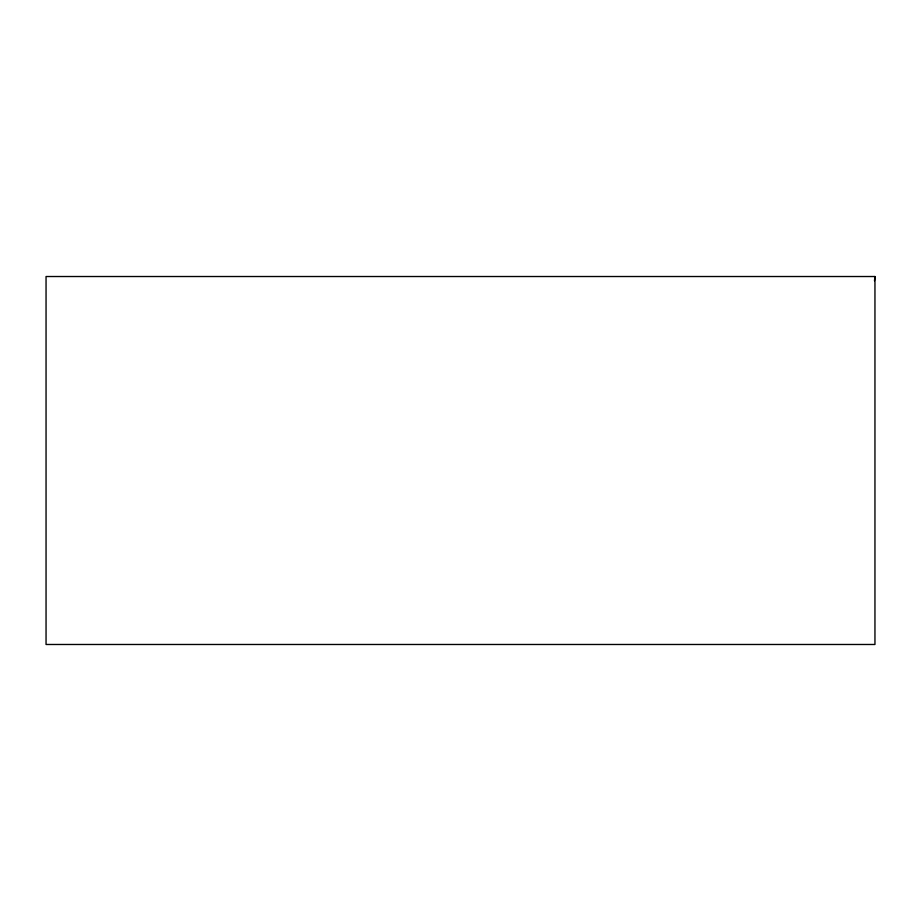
<?xml version="1.0" encoding="UTF-8"?>
<svg xmlns="http://www.w3.org/2000/svg" width="921" height="921" viewBox="0 0 921 921"><rect width="100%" height="100%" fill="white"/><g stroke="black" fill="none" stroke-linecap="round" stroke-linejoin="round"><path stroke-width="1.38" d="M874.478 280.801L874.95 276.519L46.05 276.519L46.05 644.481L874.95 644.481L874.95 276.519"/></g></svg>
